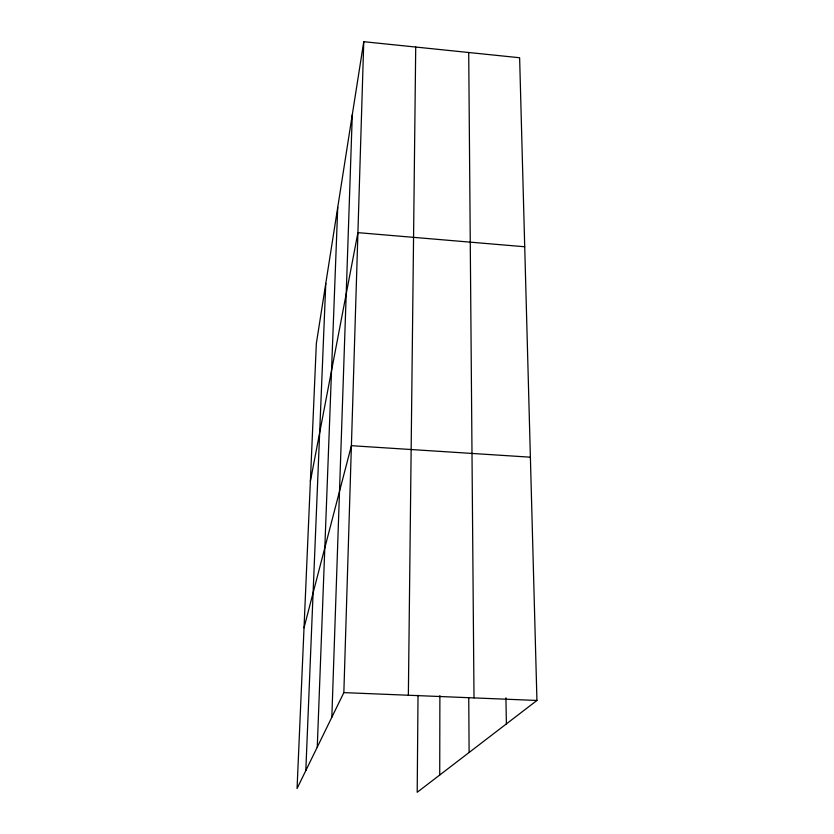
<?xml version="1.0" encoding="UTF-8"?>
<svg xmlns="http://www.w3.org/2000/svg" width="834" height="834" viewBox="0 0 834 834"><rect width="100%" height="100%" fill="white"/><g stroke="black" fill="none" stroke-linecap="round" stroke-linejoin="round"><path stroke-width="1.25" d="M439.726 775.026L439.883 695.608M418.022 695.233L417.198 792.3L536.94 700.466L519.624 57.744L363.76 41.7L316.347 343.493L297.06 788.537L343.848 692.616L363.76 41.7M408.358 695.233L415.718 47.048M331.838 717.219L352.292 114.727M317.264 747.118L337.728 207.395M305.817 770.595L325.781 283.393M310.373 481.322L357.922 232.644L524.711 246.76M304.024 627.773L351.395 445.69L530.382 457.188M343.848 692.616L536.94 700.466M505.925 697.839L506.384 723.891M468.708 52.5L474.004 697.902M468.75 698.089L469.115 752.487"/></g></svg>
